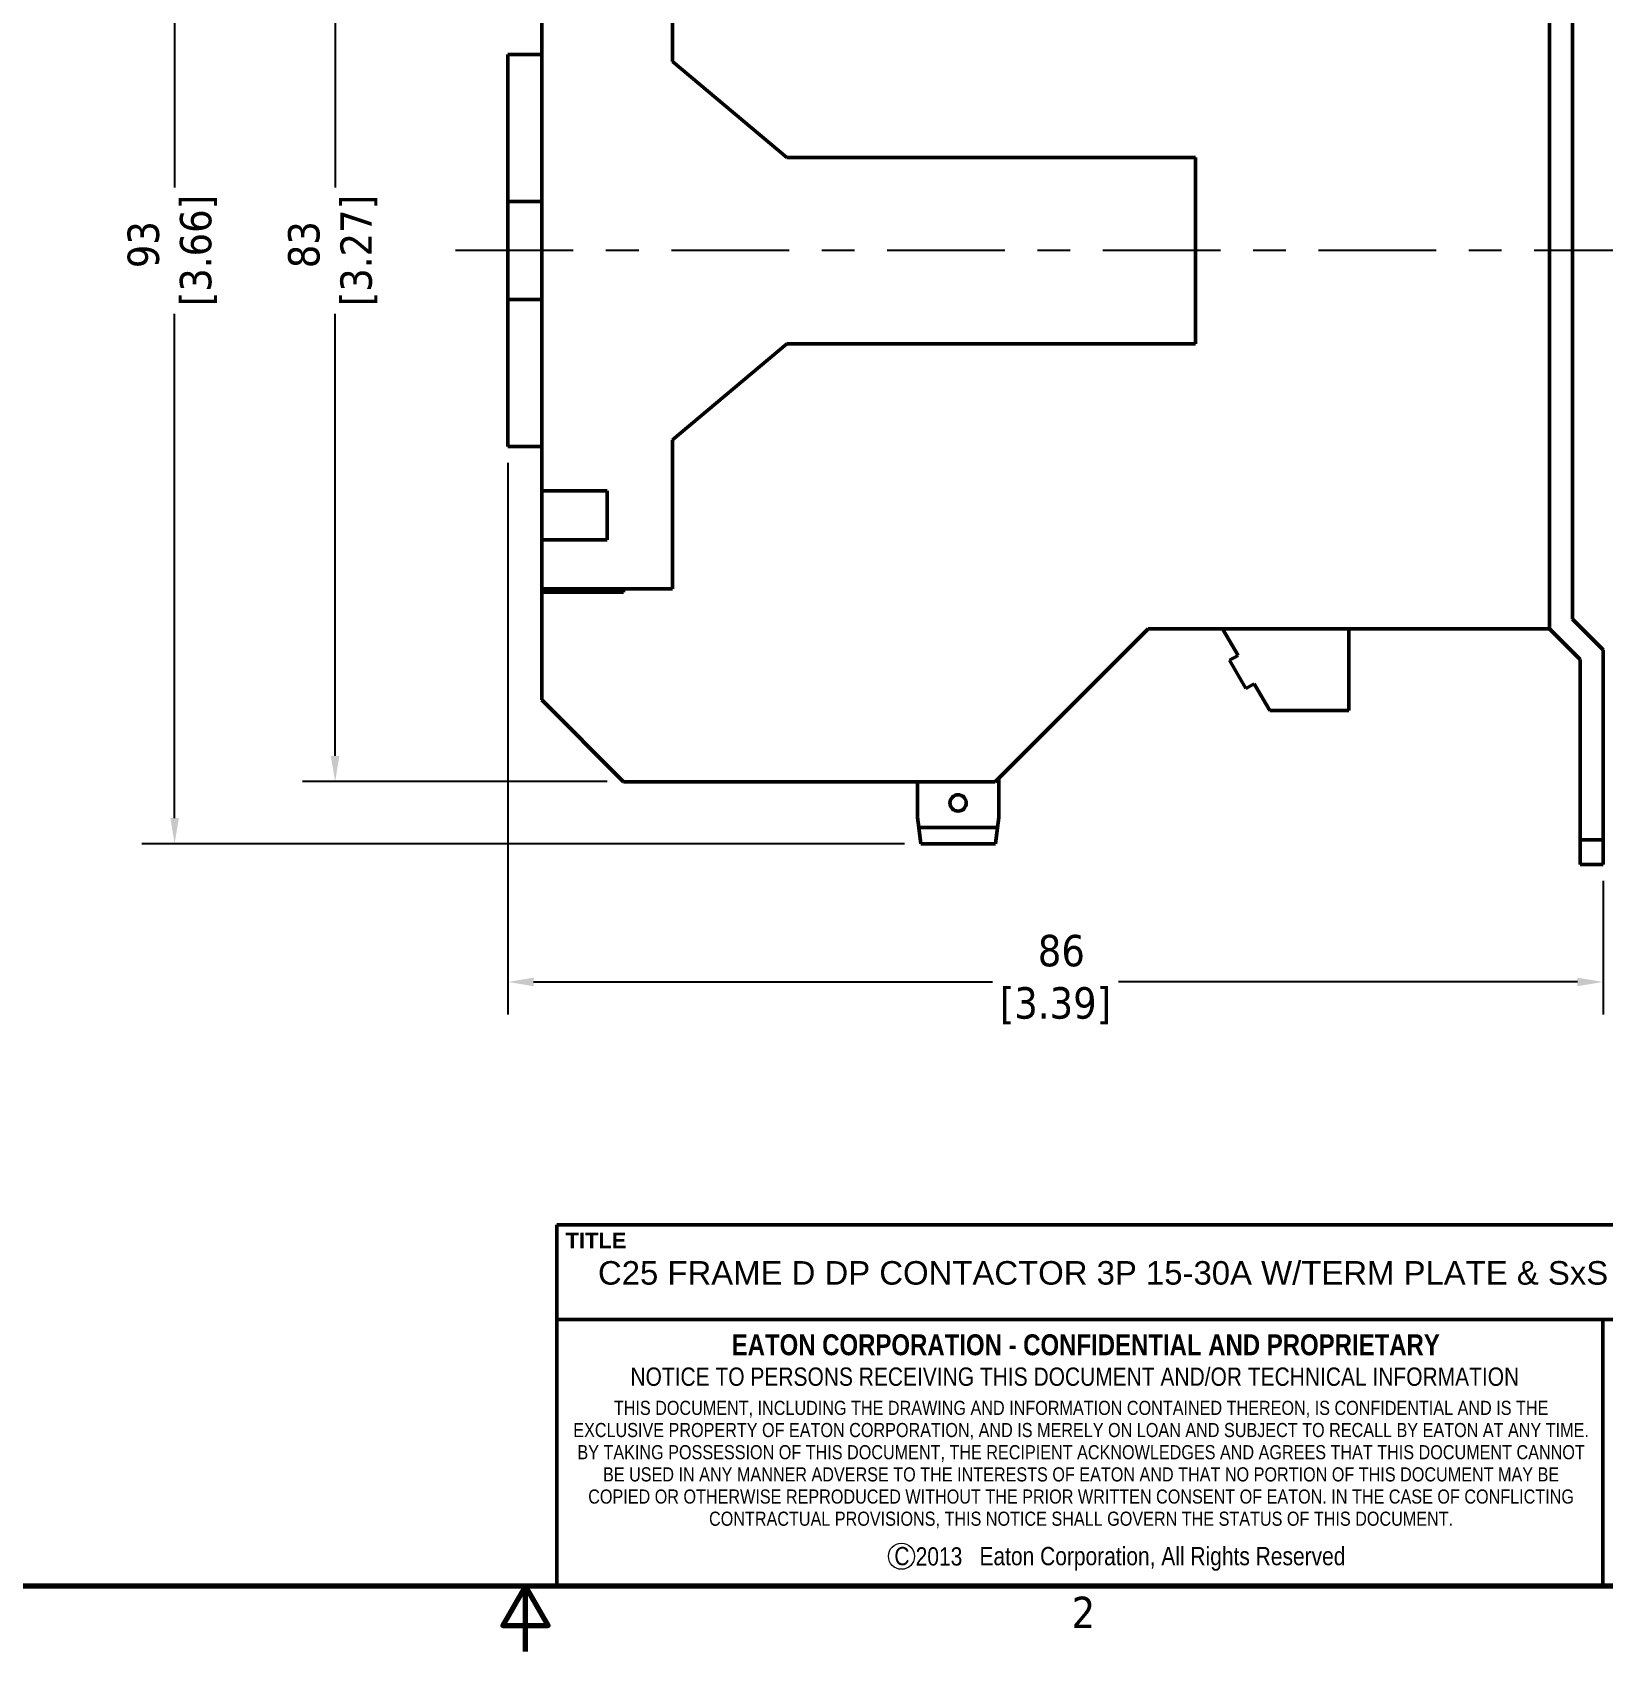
# Model space of a CAD drawing. Header units: inches. Extents: x 0.1 to 13.5, y 0.3 to 8.5.
# Drawn here: x 5.292 to 10.098, y 0.296 to 5.25 of the extents above; entities that cross this region are included whole.
import ezdxf

# ---------------------------------------------------------------- set-up
doc = ezdxf.new("R2010")
doc.units = ezdxf.units.IN
doc.header["$LTSCALE"] = 0.8
doc.header["$MEASUREMENT"] = 0
doc.linetypes.add('CHAIN', pattern=[0.7087, 0.4724, -0.0591, 0.1181, -0.0591])
for name, color, linetype, lineweight in [('Border (ANSI)', 7, 'Continuous', 70), ('Centerline (ANSI)', 7, 'Continuous', 25), ('Dimension (ANSI)', 7, 'Continuous', 25), ('Title (ANSI)', 7, 'Continuous', 50), ('Visible (ANSI)', 7, 'Continuous', 50)]:
    doc.layers.add(name, color=color, linetype=linetype, lineweight=lineweight)
doc.layers.add('FORMAT', color=5, linetype='Continuous', lineweight=25, true_color=0x0000ff)
doc.styles.add('Note Text (ANSI)', font='TAHOMA.TTF')
doc.styles.add('Text Style107', font='arialbd.ttf')
doc.styles.add('Text Style109', font='arialbd.ttf')
doc.styles.add('Text Style47', font='ARIALN.TTF')
doc.styles.add('Text Style50', font='arial.ttf')
doc.styles.add('Text Style55', font='arial.ttf')
doc.styles.add('Text Style59', font='arial.ttf')
doc.dimstyles.new('Default (ANSI)', dxfattribs={"dimscale": 0.8, "dimtxt": 0.12, "dimasz": 0.098425, "dimexe": 0.125, "dimexo": 0.0625, "dimgap": 0.031496, "dimtad": 0, "dimtih": 1, "dimtoh": 1, "dimlfac": 25.4, "dimrnd": 1e-08, "dimzin": 12, "dimdsep": 46, "dimtxsty": 'Note Text (ANSI)', "dimcen": 0.09, "dimdle": 0.393701, "dimclrd": 256, "dimclre": 256, "dimclrt": 256, "dimadec": 0, "dimazin": 1, "dimtfac": 1, "dimtofl": 0, "dimtmove": 0, "dimatfit": 3, "dimfxl": 1, "dimtolj": 1, "dimtzin": 4, "dimlwd": -1, "dimlwe": -1, "dimarcsym": 0})

# ---------------------------------------------------------------- blocks, each defined once
blk = doc.blocks.new('Borders Default Border')
at = {"layer": 'Border (ANSI)', "flags": 128}
for points in [[(0.38, 0.62), (0.38, 10.38), (16.62, 10.38), (16.62, 0.62), (0.38, 0.62)], [(8.5, 0.37), (8.5, 0.62), (8.4134, 0.47), (8.5866, 0.47), (8.5, 0.62)]]:
    blk.add_lwpolyline(points, dxfattribs=at)
at = {"layer": 'Border (ANSI)', "insert": (10.5886, 0.46), "char_height": 0.12, "attachment_point": 7, "style": 'Note Text (ANSI)'}
blk.add_mtext('2', dxfattribs=at)
blk = doc.blocks.new('Title Blocks ICD TITLE BLOCK MM CUSTOMER')
at = {"layer": 'FORMAT', "color": 7, "linetype": 'Continuous', "lineweight": 5}
blk.add_circle((4.5794, 7.3068), 0.05, dxfattribs=at)
at = {"layer": 'Title (ANSI)'}
for p, q in [((3.2614, 7.1921), (3.2614, 8.5744)), ((3.2614, 8.5744), (11.2614, 8.5744)), ((3.2614, 8.212), (11.2564, 8.212)), ((7.2614, 8.212), (7.2614, 7.1921)), ((11.2614, 7.1921), (3.2614, 7.1921))]:
    blk.add_line(p, q, dxfattribs=at)
at = {"layer": 'Title (ANSI)', "style": 'Note Text (ANSI)'}
for s, insert, char_height, attachment_point in [('\\fArial|b1|i0;\\H0.0600;TITLE', (3.2949, 8.5144), 0.06, 4), ('\\fArial Narrow|b1|i0;\\H0.0800;EATON CORPORATION - CONFIDENTIAL AND PROPRIETARY', (5.284, 8.115), 0.08, 5), ('\\fArial Narrow|b0|i0;\\H0.0700;NOTICE TO PERSONS RECEIVING THIS DOCUMENT AND/OR TECHNICAL INFORMATION', (5.2422, 7.9931), 0.07, 5), ('\\fArial Narrow|b0|i0;\\H0.0700;C            Eaton Corporation, All Rights Reserved', (5.4146, 7.2968), 0.07, 5)]:
    blk.add_mtext(s, dxfattribs=dict(at, insert=insert, char_height=char_height, attachment_point=attachment_point))
at = {"layer": 'Title (ANSI)', "insert": (5.2662, 7.9013), "char_height": 0.054, "attachment_point": 2, "line_spacing_factor": 0.941891, "style": 'Note Text (ANSI)'}
blk.add_mtext('\\fArial Narrow|b0|i0;\\H0.0540;THIS DOCUMENT, INCLUDING THE DRAWING AND INFORMATION CONTAINED THEREON, IS CONFIDENTIAL AND IS THE \\PEXCLUSIVE PROPERTY OF EATON CORPORATION, AND IS MERELY ON LOAN AND SUBJECT TO RECALL BY EATON AT ANY TIME.\\PBY TAKING POSSESSION OF THIS DOCUMENT, THE RECIPIENT ACKNOWLEDGES AND AGREES THAT THIS DOCUMENT CANNOT\\PBE USED IN ANY MANNER ADVERSE TO THE INTERESTS OF EATON AND THAT NO PORTION OF THIS DOCUMENT MAY BE\\PCOPIED OR OTHERWISE REPRODUCED WITHOUT THE PRIOR WRITTEN CONSENT OF EATON. IN THE CASE OF CONFLICTING\\PCONTRACTUAL PROVISIONS, THIS NOTICE SHALL GOVERN THE STATUS OF THIS DOCUMENT.', dxfattribs=at)
at = {"layer": 'Title (ANSI)'}
for tag, p, height, style in [('<TITLE_1>_001', (3.4188, 8.3456), 0.09, 'Text Style50'), ('DESIGNER_001', (8.7754, 8.3294), 0.09, 'Text Style50'), ('<DRAWN_DATE>_001', (10.549, 8.3294), 0.09, 'Text Style50'), ('<PART_NUMBER>_001', (8.4975, 7.9443), 0.24, 'Text Style109'), ('Sheet_Size_001', (7.3633, 7.9055), 0.13, 'Text Style55'), ('<REVISION_NUMBER>_001', (10.7737, 7.8539), 0.18, 'Text Style107'), ('COPYRIGHT_YEAR_001', (4.6336, 7.2711), 0.07, 'Text Style47'), ('<SCALE>_001', (9.8212, 7.2503), 0.08, 'Text Style59'), ('Sheet_Number_001', (10.8042, 7.2617), 0.08, 'Text Style59'), ('Number_of_sheets_001', (11.1011, 7.2617), 0.08, 'Text Style59')]:
    blk.add_attdef(tag, p, '', height=height, dxfattribs=dict(at, style=style))
blk = doc.blocks.new('*D10')
at = {"layer": 'Defpoints', "color": 0, "transparency": 16777216}
for p in [(6.7464, 3.9827), (10.0967, 2.7047), (6.7464, 2.3449)]:
    blk.add_point(p, dxfattribs=at)
at = {"layer": 'Dimension (ANSI)', "transparency": 16777216}
for p, q in [((6.7464, 3.9327), (6.7464, 2.2449)), ((10.0967, 2.6547), (10.0967, 2.2449)), ((6.8251, 2.3449), (8.2284, 2.3449)), ((10.018, 2.3449), (8.6147, 2.3449))]:
    blk.add_line(p, q, dxfattribs=at)
for points in [[(6.8251, 2.358), (6.8251, 2.3318), (6.7464, 2.3449)], [(10.018, 2.358), (10.018, 2.3318), (10.0967, 2.3449)]]:
    blk.add_solid(points, dxfattribs=at)
at = {"layer": 'Dimension (ANSI)', "transparency": 16777216, "insert": (8.4215, 2.4888), "char_height": 0.096, "attachment_point": 2, "style": 'Note Text (ANSI)'}
blk.add_mtext('\\A1; 86\\P[3.39]', dxfattribs=at)
blk = doc.blocks.new('*D16')
at = {"layer": 'Defpoints', "color": 0, "transparency": 16777216}
for p in [(7.0997, 6.2077), (6.2178, 2.9577), (7.0997, 2.9577)]:
    blk.add_point(p, dxfattribs=at)
at = {"layer": 'Dimension (ANSI)', "transparency": 16777216}
for p, q in [((7.0497, 6.2077), (6.1178, 6.2077)), ((6.2178, 6.1289), (6.2178, 4.7758)), ((6.2178, 3.0364), (6.2178, 4.3895)), ((7.0497, 2.9577), (6.1178, 2.9577))]:
    blk.add_line(p, q, dxfattribs=at)
for points in [[(6.2047, 6.1289), (6.2309, 6.1289), (6.2178, 6.2077)], [(6.2047, 3.0364), (6.2309, 3.0364), (6.2178, 2.9577)]]:
    blk.add_solid(points, dxfattribs=at)
at = {"layer": 'Dimension (ANSI)', "transparency": 16777216, "insert": (6.0739, 4.5827), "char_height": 0.096, "attachment_point": 2, "rotation": 90, "style": 'Note Text (ANSI)'}
blk.add_mtext('\\A1; 83\\P[3.27]', dxfattribs=at)
blk = doc.blocks.new('*D17')
at = {"layer": 'Defpoints', "color": 0, "transparency": 16777216}
for p in [(8.0097, 6.3977), (5.7268, 2.7677), (8.0097, 2.7677)]:
    blk.add_point(p, dxfattribs=at)
at = {"layer": 'Dimension (ANSI)', "transparency": 16777216}
for p, q in [((7.9597, 6.3977), (5.6268, 6.3977)), ((5.7268, 6.3189), (5.7268, 4.7758)), ((5.7268, 2.8464), (5.7268, 4.3895)), ((7.9597, 2.7677), (5.6268, 2.7677))]:
    blk.add_line(p, q, dxfattribs=at)
for points in [[(5.7137, 6.3189), (5.7399, 6.3189), (5.7268, 6.3977)], [(5.7137, 2.8464), (5.7399, 2.8464), (5.7268, 2.7677)]]:
    blk.add_solid(points, dxfattribs=at)
at = {"layer": 'Dimension (ANSI)', "transparency": 16777216, "insert": (5.583, 4.5827), "char_height": 0.096, "attachment_point": 2, "rotation": 90, "style": 'Note Text (ANSI)'}
blk.add_mtext('\\A1; 93\\P[3.66]', dxfattribs=at)

msp = doc.modelspace()

# ---------------------------------------------------------------- linework, layer by layer
at = {"layer": 'Centerline (ANSI)', "linetype": 'CHAIN', "ltscale": 0.952448}
msp.add_line((10.24623, 4.58268), (6.52419, 4.58268), dxfattribs=at)
at = {"layer": 'Visible (ANSI)'}
for p, q in [((9.93271, 5.73963), (9.93271, 3.42573)), ((10.00271, 3.45473), (10.00271, 5.71063)), ((7.24971, 5.16137), (7.24971, 5.61768)), ((6.84971, 3.84768), (6.84971, 5.31768)), ((6.84971, 5.18268), (6.74636, 5.18268)), ((6.74636, 5.18268), (6.74636, 4.73268)), ((7.59971, 4.86768), (7.24971, 5.16137)), ((8.84971, 4.86768), (7.59971, 4.86768)), ((8.84971, 4.86768), (8.84971, 4.29768)), ((6.84971, 4.73268), (6.74636, 4.73268)), ((6.74636, 4.73268), (6.74636, 4.43268)), ((6.74636, 4.43268), (6.74636, 3.98268)), ((6.84971, 4.43268), (6.74636, 4.43268)), ((7.24971, 4.004), (7.59971, 4.29768)), ((7.59971, 4.29768), (8.84971, 4.29768)), ((6.84971, 3.98268), (6.74636, 3.98268)), ((7.24971, 3.54768), (7.24971, 4.004)), ((6.84971, 3.84768), (7.04971, 3.84768)), ((6.84971, 3.84768), (6.84971, 3.69768)), ((7.04971, 3.84768), (7.04971, 3.69768)), ((7.04971, 3.69768), (6.84971, 3.69768)), ((6.84971, 3.54768), (6.84971, 3.69768)), ((6.84971, 3.54768), (7.24971, 3.54768)), ((6.84971, 3.53768), (6.84971, 3.54768)), ((7.09971, 3.53768), (6.84971, 3.53768)), ((6.84971, 3.53768), (6.84971, 3.20768)), ((7.09971, 3.54768), (7.09971, 3.53768)), ((8.23671, 2.95768), (8.70471, 3.42568)), ((9.93271, 3.42568), (8.70471, 3.42568)), ((8.93271, 3.42568), (8.9799, 3.34394)), ((9.31871, 3.17568), (9.31871, 3.42568)), ((9.93271, 3.42568), (9.93271, 3.42573)), ((9.93271, 3.42573), (10.02673, 3.33172)), ((10.09673, 3.36071), (10.00271, 3.45473)), ((8.9799, 3.34394), (8.95392, 3.32894)), ((8.95392, 3.32894), (9.00387, 3.24242)), ((10.02673, 3.33172), (10.02673, 2.77973)), ((10.09673, 2.77973), (10.09673, 3.36071)), ((9.00387, 3.24242), (9.02985, 3.25742)), ((9.02985, 3.25742), (9.07704, 3.17568)), ((6.84971, 3.20768), (7.09971, 2.95768)), ((9.07704, 3.17568), (9.31871, 3.17568)), ((8.23671, 2.95768), (7.09971, 2.95768)), ((7.99971, 2.95768), (7.99971, 2.84768)), ((8.24775, 2.96871), (8.24775, 2.84768)), ((8.00346, 2.81768), (7.99971, 2.84768)), ((8.24775, 2.84768), (8.244, 2.81768)), ((8.00971, 2.76768), (8.00346, 2.81768)), ((8.244, 2.81768), (8.00346, 2.81768)), ((8.244, 2.81768), (8.23775, 2.76768)), ((10.02673, 2.70473), (10.02673, 2.77973)), ((10.02673, 2.77973), (10.09673, 2.77973)), ((10.09673, 2.77973), (10.09673, 2.70473)), ((8.00971, 2.76768), (8.23775, 2.76768)), ((10.09673, 2.70473), (10.02673, 2.70473))]:
    msp.add_line(p, q, dxfattribs=at)
msp.add_circle((8.12373, 2.89268), 0.025, dxfattribs=at)

# ---------------------------------------------------------------- block references
at = {"xscale": 0.8, "yscale": 0.8, "zscale": 0.8}
msp.add_blockref('Borders Default Border', (0, 0), dxfattribs=at)
ref = msp.add_blockref('Title Blocks ICD TITLE BLOCK MM CUSTOMER', (4.2869, -5.25765), dxfattribs=dict(xscale=0.8, yscale=0.8, zscale=0.8))
ref.add_attrib('<TITLE_1>_001', 'C25 FRAME D DP CONTACTOR 3P 15-30A W/TERM PLATE & SxS QC, BASE MOUNT', (7.02196, 1.4188), dxfattribs={"layer": 'Title (ANSI)', "height": 0.072, "style": 'Text Style50'})
ref.add_attrib('COPYRIGHT_YEAR_001', '2013', (7.99382, 0.55924), dxfattribs={"layer": 'Title (ANSI)', "height": 0.056, "style": 'Text Style47'})

# ---------------------------------------------------------------- dimensions: what is measured, and where the dimension line sits
at = {"layer": 'Dimension (ANSI)'}
for base, p1, p2, angle, text, override, picture, middle in [((5.72681, 2.76768), (8.00971, 6.39768), (8.00971, 2.76768), 90, ' <>\\X[3.66]', {"dimtih": 0, "dimtoh": 0, "dimdec": 2, "dimlfac": 25.619835, "dimpost": '\\X', "dimtp": 0, "dimtm": 0, "dimtdec": 2, "dimatfit": 1, "dimtvp": -0.25}, '*D17', (5.72681, 4.58268)), ((6.21782, 2.95768), (7.09971, 6.20768), (7.09971, 2.95768), 90, ' <>\\X[3.27]', {"dimtih": 0, "dimtoh": 0, "dimdec": 2, "dimlfac": 25.538462, "dimpost": '\\X', "dimtp": 0, "dimtm": 0, "dimtdec": 2, "dimatfit": 1, "dimtvp": -0.25}, '*D16', (6.21782, 4.58268)), ((6.74636, 2.34489), (10.09673, 2.70473), (6.74636, 3.98268), 180, ' <>\\X[3.39]', {"dimtih": 0, "dimtoh": 0, "dimdec": 2, "dimlfac": 25.668806, "dimpost": '\\X', "dimtp": 0, "dimtm": 0, "dimtdec": 2, "dimatfit": 1, "dimtvp": -0.25}, '*D10', (8.42154, 2.34489))]:
    dim = msp.add_linear_dim(base=base, p1=p1, p2=p2, angle=angle, text=text, dimstyle='Default (ANSI)', override=override, dxfattribs=at)
    dim.commit()
    dim.dimension.update_dxf_attribs({"geometry": picture, "text_midpoint": middle, "dimtype": 160})

doc.saveas('drawing.dxf')
